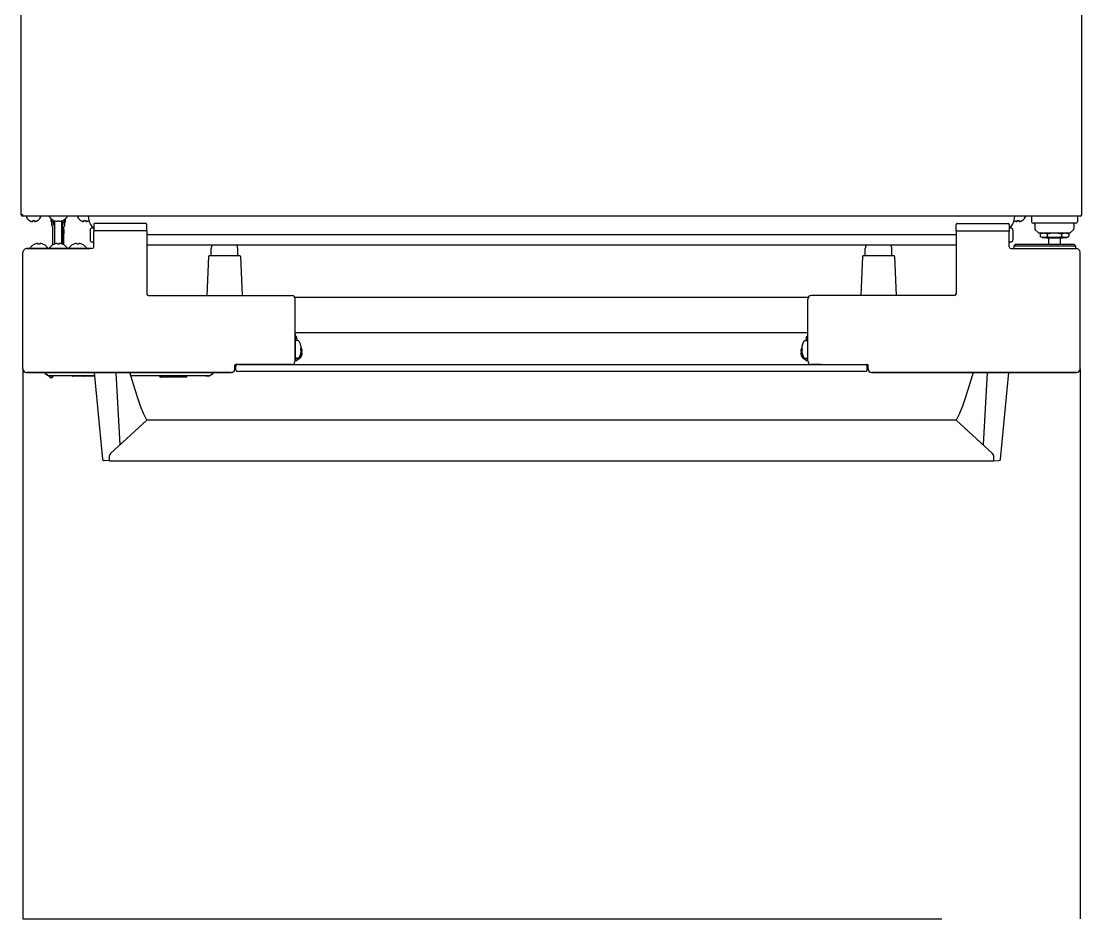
# Model space of a CAD drawing. Header units: millimetres. Extents: x -16733 to -11990, y 4333 to 7122.
# Drawn here: x -13986 to -13386, y 4333 to 4841 of the extents above; entities that cross this region are included whole.
import ezdxf

# ---------------------------------------------------------------- set-up
doc = ezdxf.new("R2010")
doc.units = ezdxf.units.MM
doc.header["$LTSCALE"] = 346.5
doc.linetypes.add('HIDDEN', pattern=[0.2, 0.1, -0.1])
doc.layers.get('0').update_dxf_attribs({"linetype": 'CONTINUOUS'})
doc.layers.add('GEOM', color=7, linetype='CONTINUOUS')

msp = doc.modelspace()

# ---------------------------------------------------------------- linework, layer by layer
at = {"color": 7, "linetype": 'Continuous'}
for p, q in [((-13986.04, 4731.4), (-13986.04, 5287.8)), ((-13386.04, 4731.4), (-13386.04, 5287.8)), ((-13985.14, 4731.4), (-13986.04, 4731.4)), ((-13985.85, 4730.94), (-13985.27, 4731.4)), ((-13985.14, 4730.94), (-13985.14, 4731.5)), ((-13985.14, 4730.94), (-13985.14, 4730.6)), ((-13985.04, 4730.6), (-13985.14, 4730.6)), ((-13387.04, 4730.6), (-13985.04, 4730.6)), ((-13983.04, 4730.2), (-13983.04, 4730)), ((-13981.34, 4728.12), (-13981.34, 4728.15)), ((-13979.54, 4727.6), (-13979.54, 4728.15)), ((-13978.54, 4728.15), (-13978.54, 4727.6)), ((-13976.74, 4728.15), (-13976.74, 4728.12)), ((-13975.04, 4730.2), (-13975.04, 4730)), ((-13970.04, 4730.28), (-13970.04, 4730.4)), ((-13969.54, 4729.56), (-13969.54, 4729.6)), ((-13969.54, 4729.6), (-13969.52, 4729.6)), ((-13969.09, 4727.55), (-13969.09, 4729.15)), ((-13968.79, 4725.4), (-13968.79, 4728.89)), ((-13968.79, 4728.75), (-13968.71, 4728.75)), ((-13968.71, 4728.75), (-13968.6, 4728.75)), ((-13967.79, 4725.75), (-13967.79, 4728.25)), ((-13965.59, 4727.64), (-13965.59, 4728)), ((-13964.49, 4728), (-13964.49, 4727.64)), ((-13962.29, 4725.75), (-13962.29, 4728.25)), ((-13961.3, 4728.75), (-13961.48, 4728.75)), ((-13961.29, 4725.4), (-13961.29, 4728.89)), ((-13960.99, 4727.55), (-13960.99, 4729.15)), ((-13960.56, 4729.6), (-13960.54, 4729.6)), ((-13960.54, 4729.6), (-13960.54, 4729.56)), ((-13960.04, 4730.28), (-13960.04, 4730.4)), ((-13954.04, 4730.2), (-13954.04, 4730)), ((-13952.34, 4728.12), (-13952.34, 4728.15)), ((-13950.54, 4727.6), (-13950.54, 4728.15)), ((-13949.54, 4728.15), (-13949.54, 4727.6)), ((-13422.54, 4727.6), (-13422.54, 4728.15)), ((-13421.54, 4728.15), (-13421.54, 4727.6)), ((-13419.74, 4728.15), (-13419.74, 4728.12)), ((-13418.04, 4730.2), (-13418.04, 4730)), ((-13386.94, 4730.6), (-13387.04, 4730.6)), ((-13967.79, 4727.25), (-13968.79, 4727.25)), ((-13968.14, 4714.36), (-13968.14, 4724.75)), ((-13967.14, 4725.1), (-13967.14, 4714.83)), ((-13967.04, 4714.86), (-13967.04, 4727.93)), ((-13963.04, 4714.86), (-13963.04, 4727.93)), ((-13962.94, 4725.1), (-13962.94, 4714.83)), ((-13962.29, 4727.25), (-13961.29, 4727.25)), ((-13961.94, 4714.36), (-13961.94, 4724.75)), ((-13947.04, 4722.7), (-13947.04, 4717.2)), ((-13945.79, 4723.95), (-13945.46, 4723.95)), ((-13945.04, 4725.95), (-13945.04, 4722.2)), ((-13915.29, 4722.2), (-13944.79, 4722.2)), ((-13915.54, 4726.45), (-13944.54, 4726.45)), ((-13915.04, 4722.2), (-13915.04, 4725.95)), ((-13457.04, 4722.2), (-13457.04, 4725.95)), ((-13456.79, 4722.2), (-13427.29, 4722.2)), ((-13456.54, 4726.45), (-13427.54, 4726.45)), ((-13427.04, 4725.95), (-13427.04, 4722.2)), ((-13426.29, 4723.95), (-13426.62, 4723.95)), ((-13425.04, 4722.7), (-13425.04, 4717.2)), ((-13945.04, 4713.2), (-13945.04, 4721.95)), ((-13915.04, 4721.95), (-13915.04, 4686.7)), ((-13915.04, 4720.2), (-13457.04, 4720.2)), ((-13457.04, 4721.95), (-13457.04, 4686.7)), ((-13427.04, 4713.2), (-13427.04, 4721.96)), ((-13409.62, 4720.6), (-13408.52, 4721.1)), ((-13409.62, 4720.6), (-13409.62, 4719.1)), ((-13408.52, 4718.6), (-13409.62, 4719.1)), ((-13408.52, 4718.6), (-13394.56, 4718.6)), ((-13406.04, 4718.1), (-13406.54, 4718.6)), ((-13397.04, 4718.1), (-13406.04, 4718.1)), ((-13405.58, 4720.6), (-13405.58, 4719.1)), ((-13404.79, 4718.1), (-13404.79, 4714.7)), ((-13398.29, 4718.1), (-13398.29, 4714.7)), ((-13397.5, 4720.6), (-13397.5, 4719.1)), ((-13397.04, 4718.1), (-13396.54, 4718.6)), ((-13393.46, 4720.6), (-13394.56, 4721.1)), ((-13394.56, 4718.6), (-13393.46, 4719.1)), ((-13393.46, 4720.6), (-13393.46, 4719.1)), ((-13985.04, 4644.2), (-13985.04, 4710.2)), ((-13985.04, 4689.48), (-13985.04, 4710.2)), ((-13946.04, 4712.2), (-13983.04, 4712.2)), ((-13947.04, 4712.2), (-13983.04, 4712.2)), ((-13983.04, 4712.2), (-13947.04, 4712.2)), ((-13981.04, 4712.51), (-13981.04, 4712.4)), ((-13980.54, 4713.2), (-13980.54, 4713.24)), ((-13980.52, 4713.2), (-13980.54, 4713.2)), ((-13976.59, 4714.79), (-13976.59, 4715.16)), ((-13975.49, 4715.16), (-13975.49, 4714.79)), ((-13971.54, 4713.2), (-13971.56, 4713.2)), ((-13971.54, 4713.24), (-13971.54, 4713.2)), ((-13971.04, 4712.51), (-13971.04, 4712.4)), ((-13970.04, 4712.51), (-13970.04, 4712.4)), ((-13969.54, 4713.2), (-13969.54, 4713.24)), ((-13969.52, 4713.2), (-13969.54, 4713.2)), ((-13965.59, 4714.79), (-13965.59, 4715.16)), ((-13964.49, 4715.16), (-13964.49, 4714.79)), ((-13960.54, 4713.2), (-13960.56, 4713.2)), ((-13960.54, 4713.24), (-13960.54, 4713.2)), ((-13960.04, 4712.51), (-13960.04, 4712.4)), ((-13959.04, 4712.51), (-13959.04, 4712.4)), ((-13958.54, 4713.2), (-13958.54, 4713.24)), ((-13958.52, 4713.2), (-13958.54, 4713.2)), ((-13954.59, 4714.79), (-13954.59, 4715.16)), ((-13953.49, 4715.16), (-13953.49, 4714.79)), ((-13949.54, 4713.2), (-13949.56, 4713.2)), ((-13949.54, 4713.24), (-13949.54, 4713.2)), ((-13949.04, 4712.51), (-13949.04, 4712.4)), ((-13945.79, 4715.95), (-13945.54, 4715.95)), ((-13457.04, 4714.2), (-13915.04, 4714.2)), ((-13878.54, 4708.45), (-13878.54, 4712.24)), ((-13863.54, 4708.45), (-13863.54, 4712.24)), ((-13508.54, 4708.45), (-13508.54, 4712.24)), ((-13493.54, 4708.45), (-13493.54, 4712.24)), ((-13426.29, 4715.95), (-13426.54, 4715.95)), ((-13426.04, 4712.2), (-13389.04, 4712.2)), ((-13425.04, 4712.2), (-13389.04, 4712.2)), ((-13425.04, 4712.2), (-13389.04, 4712.2)), ((-13387.04, 4644.2), (-13387.04, 4710.2)), ((-13387.04, 4689.48), (-13387.04, 4710.2)), ((-13880.06, 4707.72), (-13881.02, 4685.7)), ((-13862.52, 4708.2), (-13879.56, 4708.2)), ((-13862.02, 4707.72), (-13861.06, 4685.7)), ((-13510.06, 4707.72), (-13511.02, 4685.7)), ((-13492.52, 4708.2), (-13509.56, 4708.2)), ((-13492.02, 4707.72), (-13491.06, 4685.7)), ((-13914.04, 4685.7), (-13833.04, 4685.7)), ((-13540.8, 4684.6), (-13831.28, 4684.6)), ((-13831.04, 4648.7), (-13831.04, 4683.7)), ((-13541.04, 4648.7), (-13541.04, 4683.7)), ((-13458.04, 4685.7), (-13539.04, 4685.7)), ((-13541.04, 4664.6), (-13831.04, 4664.6)), ((-13831.04, 4663.83), (-13831.04, 4648.7)), ((-13831.04, 4648.7), (-13831.04, 4663.58)), ((-13830.96, 4663.03), (-13830.63, 4662.7)), ((-13541.12, 4663.03), (-13541.46, 4662.7)), ((-13541.04, 4648.7), (-13541.04, 4663.81)), ((-13541.04, 4648.7), (-13541.04, 4663.58)), ((-13829.75, 4660.2), (-13830.79, 4660.2)), ((-13830.04, 4661.28), (-13830.04, 4660.2)), ((-13827.85, 4657.5), (-13827.84, 4657.5)), ((-13544.25, 4657.5), (-13544.24, 4657.5)), ((-13542.34, 4660.2), (-13541.29, 4660.2)), ((-13542.04, 4661.28), (-13542.04, 4660.2)), ((-13829.75, 4650.2), (-13830.79, 4650.2)), ((-13830.04, 4650.2), (-13830.04, 4648.7)), ((-13827.84, 4652.9), (-13827.85, 4652.9)), ((-13827.6, 4656), (-13827.56, 4656)), ((-13827.6, 4655.77), (-13827.58, 4655.8)), ((-13827.6, 4654.2), (-13827.05, 4654.2)), ((-13827.05, 4653.2), (-13827.6, 4653.2)), ((-13827.56, 4651.4), (-13827.6, 4651.4)), ((-13545.04, 4654.2), (-13544.49, 4654.2)), ((-13544.49, 4653.2), (-13545.04, 4653.2)), ((-13544.52, 4656), (-13544.49, 4656)), ((-13544.49, 4651.4), (-13544.52, 4651.4)), ((-13544.49, 4654.62), (-13544.5, 4654.6)), ((-13544.24, 4652.9), (-13544.25, 4652.9)), ((-13542.34, 4650.2), (-13541.29, 4650.2)), ((-13542.04, 4648.7), (-13542.04, 4650.2)), ((-13865.24, 4644.2), (-13865.24, 4646.2)), ((-13865.04, 4646.59), (-13865.04, 4644.2)), ((-13865.04, 4644.2), (-13865.04, 4646.59)), ((-13833.04, 4646.7), (-13864.74, 4646.7)), ((-13864.54, 4643.69), (-13864.54, 4645.69)), ((-13863.54, 4646.69), (-13508.54, 4646.69)), ((-13833.04, 4646.7), (-13838.45, 4646.7)), ((-13838.45, 4646.7), (-13833.04, 4646.7)), ((-13830.04, 4648.7), (-13831.04, 4648.7)), ((-13829.44, 4649.7), (-13829.64, 4649.7)), ((-13542.64, 4649.7), (-13542.44, 4649.7)), ((-13541.04, 4648.7), (-13542.04, 4648.7)), ((-13533.64, 4646.7), (-13539.04, 4646.7)), ((-13533.64, 4646.7), (-13539.04, 4646.7)), ((-13539.04, 4646.7), (-13507.34, 4646.7)), ((-13507.54, 4643.69), (-13507.54, 4645.69)), ((-13507.04, 4644.2), (-13507.04, 4646.59)), ((-13507.04, 4644.2), (-13507.04, 4646.59)), ((-13506.84, 4644.2), (-13506.84, 4646.2)), ((-13983.04, 4642.2), (-13867.04, 4642.2)), ((-13867.24, 4642.2), (-13982.78, 4642.2)), ((-13972.71, 4641.96), (-13972.72, 4642.2)), ((-13972.71, 4641.96), (-13972.71, 4641.89)), ((-13972.71, 4641.89), (-13972.65, 4641.74)), ((-13972.65, 4641.74), (-13972.62, 4641.7)), ((-13972.62, 4641.7), (-13972.56, 4641.61)), ((-13972.56, 4641.61), (-13972.48, 4641.55)), ((-13970.53, 4640.28), (-13972.49, 4641.55)), ((-13972.48, 4641.55), (-13970.53, 4640.28)), ((-13972.48, 4641.55), (-13971.62, 4640.99)), ((-13971.62, 4640.99), (-13971.17, 4640.7)), ((-13944.6, 4640.2), (-13970.25, 4640.2)), ((-13970.08, 4640.2), (-13968.44, 4640.2)), ((-13969.74, 4639.2), (-13969.74, 4640.2)), ((-13969.1, 4639.2), (-13969.74, 4639.2)), ((-13944.6, 4640.15), (-13957.08, 4640.15)), ((-13944.79, 4642.2), (-13940.14, 4593.21)), ((-13932.54, 4642.2), (-13930.26, 4601.2)), ((-13879.83, 4640.2), (-13923.97, 4640.2)), ((-13907.54, 4639.95), (-13907.54, 4639.7)), ((-13892.79, 4639.45), (-13907.29, 4639.45)), ((-13892.54, 4639.95), (-13892.54, 4639.7)), ((-13881.65, 4640.2), (-13880, 4640.2)), ((-13879.56, 4640.28), (-13877.6, 4641.55)), ((-13879.56, 4640.28), (-13877.6, 4641.55)), ((-13877.6, 4641.55), (-13877.56, 4641.58)), ((-13877.4, 4641.8), (-13877.37, 4641.96)), ((-13877.37, 4641.96), (-13877.36, 4642.2)), ((-13508.54, 4642.69), (-13863.54, 4642.69)), ((-13389.04, 4642.2), (-13505.04, 4642.2)), ((-13504.84, 4642.2), (-13389.3, 4642.2)), ((-13439.54, 4642.2), (-13441.82, 4601.2)), ((-13431.94, 4593.21), (-13427.29, 4642.2)), ((-13935.55, 4596.32), (-13914.96, 4615.2)), ((-13915.04, 4615.2), (-13931.14, 4600.38)), ((-13457.13, 4615.2), (-13914.96, 4615.2)), ((-13457.13, 4615.2), (-13436.53, 4596.32)), ((-13457.04, 4615.2), (-13440.94, 4600.38)), ((-13936.04, 4592.2), (-13939.18, 4592.31)), ((-13936.04, 4592.2), (-13936.04, 4595.22)), ((-13936.04, 4592.2), (-13436.04, 4592.2)), ((-13436.04, 4595.22), (-13436.04, 4592.2)), ((-13436.04, 4592.2), (-13432.91, 4592.31))]:
    msp.add_line(p, q, dxfattribs=at)
at = {"color": 253, "linetype": 'HIDDEN', "ltscale": 15}
for p, q in [((-13985.04, 4644.2), (-13985.04, 4333.2)), ((-13387.04, 4644.2), (-13387.04, 4333.2)), ((-13985.04, 4333.2), (-13387.04, 4333.2))]:
    msp.add_line(p, q, dxfattribs=at)
at = {"color": 7, "linetype": 'Continuous'}
for points in [[(-13972.71, 4641.96), (-13972.71, 4641.93), (-13972.71, 4641.89), (-13972.7, 4641.85), (-13972.69, 4641.82)], [(-13972.69, 4641.82), (-13972.67, 4641.78), (-13972.66, 4641.74), (-13972.64, 4641.71), (-13972.61, 4641.68)], [(-13972.61, 4641.68), (-13972.59, 4641.64), (-13972.56, 4641.61), (-13972.53, 4641.58), (-13972.49, 4641.56), (-13972.48, 4641.55)], [(-13915.04, 4615.2), (-13916.88, 4619), (-13918.54, 4623.17), (-13920.1, 4627.59), (-13921.64, 4632.33), (-13923.13, 4637.29), (-13924.54, 4642.2)], [(-13877.56, 4641.58), (-13877.47, 4641.68), (-13877.4, 4641.8)], [(-13447.54, 4642.2), (-13448.95, 4637.29), (-13450.45, 4632.33), (-13451.98, 4627.59), (-13453.54, 4623.17), (-13455.2, 4619), (-13457.04, 4615.2)]]:
    msp.add_lwpolyline(points, dxfattribs=at)
for centre, radius, start, end in [((-13985.14, 4731.5), 0.9, 186.33413, 270), ((-13982.64, 4730.2), 0.4, 90, 180), ((-13982.64, 4730), 0.4, 180, 210.30118), ((-13978.84, 4732.22), 4.8, 210.30118, 238.62729), ((-13978.85, 4732.2), 4.75, 238.46592, 241.0313), ((-13978.86, 4732.2), 4.75, 241.03163, 241.99262), ((-13978.86, 4732.2), 4.75, 241.99259, 243.31875), ((-13979.04, 4731.92), 3.8, 262.43512, 277.56488), ((-13979.22, 4732.2), 4.75, 296.68125, 298.00741), ((-13979.23, 4732.2), 4.75, 298.00738, 298.96837), ((-13979.23, 4732.2), 4.75, 298.9687, 301.53408), ((-13979.24, 4732.22), 4.8, 301.37271, 329.69882), ((-13975.44, 4730.2), 0.4, 0, 90), ((-13975.44, 4730), 0.4, 329.69882, 0), ((-13969.84, 4730.4), 0.2, 90, 180), ((-13969.84, 4730.28), 0.2, 180, 213.2419), ((-13965.24, 4733.3), 5.7, 213.2419, 221.02825), ((-13965.24, 4733.3), 5.67, 220.81739, 224.48337), ((-13965.04, 4733.8), 5.82, 264.58206, 275.41794), ((-13964.85, 4733.3), 5.67, 315.51665, 319.18259), ((-13964.84, 4733.3), 5.7, 318.97175, 326.7581), ((-13960.24, 4730.4), 0.2, 0, 90), ((-13960.24, 4730.28), 0.2, 326.7581, 0), ((-13953.64, 4730.2), 0.4, 90, 180), ((-13953.64, 4730), 0.4, 180, 210.30118), ((-13949.84, 4732.22), 4.8, 210.30118, 238.62729), ((-13949.85, 4732.2), 4.75, 238.46592, 241.0313), ((-13949.86, 4732.2), 4.75, 241.03163, 241.99262), ((-13949.86, 4732.2), 4.75, 241.99259, 243.31875), ((-13950.04, 4731.92), 3.8, 262.43512, 277.56488), ((-13940.1, 4730.14), 8, 176.70539, 211.99587), ((-13950.22, 4732.2), 4.75, 296.68125, 298.00741), ((-13950.23, 4732.2), 4.75, 298.00738, 298.96837), ((-13950.23, 4732.2), 4.75, 298.96849, 300.35758), ((-13431.99, 4730.14), 8, 328.00413, 3.29461), ((-13421.86, 4732.2), 4.75, 239.64244, 241.03151), ((-13421.86, 4732.2), 4.75, 241.03163, 241.99262), ((-13421.86, 4732.2), 4.75, 241.99259, 243.31875), ((-13422.04, 4731.92), 3.8, 262.43512, 277.56488), ((-13422.22, 4732.2), 4.75, 296.68125, 298.00741), ((-13422.23, 4732.2), 4.75, 298.00738, 298.96837), ((-13422.23, 4732.2), 4.75, 298.9687, 301.53408), ((-13422.24, 4732.22), 4.8, 301.37271, 329.69882), ((-13418.44, 4730.2), 0.4, 0, 90), ((-13418.44, 4730), 0.4, 329.69882, 0), ((-13386.94, 4731.5), 0.9, 270, 353.66587), ((-13978.86, 4732.2), 4.74, 243.3188, 244.45978), ((-13978.86, 4732.19), 4.74, 244.45979, 245.42782), ((-13978.86, 4732.19), 4.73, 245.4278, 246.68253), ((-13978.87, 4732.18), 4.73, 246.68262, 247.45262), ((-13978.87, 4732.18), 4.72, 247.45244, 248.99746), ((-13978.87, 4732.17), 4.72, 248.99775, 249.4819), ((-13978.87, 4732.16), 4.7, 249.48126, 251.53441), ((-13978.88, 4732.14), 4.68, 251.53495, 252.62273), ((-13978.89, 4732.12), 4.67, 252.62279, 253.60512), ((-13978.89, 4732.09), 4.64, 253.60363, 255.68242), ((-13979.79, 4729.59), 2.01, 262.72591, 264.7415), ((-13979.79, 4729.57), 1.98, 264.74422, 265.39913), ((-13979.79, 4729.56), 1.97, 265.39843, 266.78331), ((-13979.79, 4729.55), 1.96, 266.78408, 267.62353), ((-13979.79, 4729.54), 1.96, 267.62337, 268.84548), ((-13979.79, 4729.54), 1.95, 268.84587, 270.92582), ((-13979.79, 4729.54), 1.95, 270.92611, 271.99638), ((-13979.79, 4729.55), 1.96, 271.99641, 273.02279), ((-13979.79, 4729.56), 1.97, 273.0233, 274.28602), ((-13979.79, 4729.57), 1.98, 274.28564, 275.13722), ((-13979.8, 4729.59), 2.01, 275.14015, 277.27441), ((-13978.29, 4729.59), 2.01, 262.72561, 264.85983), ((-13978.29, 4729.57), 1.98, 264.86273, 265.7144), ((-13978.29, 4729.56), 1.97, 265.71404, 266.97664), ((-13978.29, 4729.55), 1.96, 266.97715, 268.00366), ((-13978.29, 4729.54), 1.95, 268.00369, 269.07382), ((-13978.29, 4729.54), 1.95, 269.07411, 271.15407), ((-13978.29, 4729.54), 1.95, 271.15446, 272.37669), ((-13978.29, 4729.55), 1.96, 272.37651, 273.21588), ((-13978.29, 4729.56), 1.97, 273.21665, 274.6016), ((-13978.29, 4729.57), 1.98, 274.60089, 275.25577), ((-13978.3, 4729.59), 2.01, 275.2585, 277.27409), ((-13979.19, 4732.09), 4.64, 284.31758, 286.39637), ((-13979.2, 4732.12), 4.67, 286.39488, 287.37721), ((-13979.2, 4732.14), 4.68, 287.37727, 288.46505), ((-13979.21, 4732.16), 4.7, 288.46559, 290.51874), ((-13979.21, 4732.17), 4.72, 290.5181, 291.00225), ((-13979.21, 4732.18), 4.72, 291.00254, 292.54756), ((-13979.22, 4732.18), 4.73, 292.54738, 293.31738), ((-13979.22, 4732.19), 4.73, 293.31747, 294.5722), ((-13979.22, 4732.19), 4.74, 294.57218, 295.5402), ((-13979.22, 4732.2), 4.74, 295.54022, 296.6812), ((-13968.79, 4727.55), 0.3, 180, 270), ((-13968.14, 4725.4), 0.65, 179.9998, 270), ((-13967.79, 4725.1), 0.65, 0.00045, 90), ((-13965.12, 4733.95), 6.33, 263.18367, 265.70428), ((-13964.97, 4733.95), 6.33, 274.2958, 276.81626), ((-13969.78, 4721.75), 7.09, 15.26128, 18.07897), ((-13962.29, 4725.1), 0.65, 90, 180.00032), ((-13961.94, 4725.4), 0.65, 270, 359.99969), ((-13967.32, 4721.75), 5.62, 342.85379, 17.14621), ((-13961.29, 4727.55), 0.3, 270, 0), ((-13949.86, 4732.2), 4.74, 243.3188, 244.45978), ((-13949.86, 4732.19), 4.74, 244.45979, 245.42782), ((-13949.86, 4732.19), 4.73, 245.4278, 246.68253), ((-13949.87, 4732.18), 4.73, 246.68262, 247.45262), ((-13949.87, 4732.18), 4.72, 247.45244, 248.99746), ((-13949.87, 4732.17), 4.72, 248.99775, 249.4819), ((-13949.87, 4732.16), 4.7, 249.48126, 251.53441), ((-13949.88, 4732.14), 4.68, 251.53495, 252.62273), ((-13949.89, 4732.12), 4.67, 252.62279, 253.60512), ((-13949.89, 4732.09), 4.64, 253.60363, 255.68242), ((-13950.79, 4729.59), 2.01, 262.72591, 264.7415), ((-13950.79, 4729.57), 1.98, 264.74422, 265.39913), ((-13950.79, 4729.56), 1.97, 265.39843, 266.78331), ((-13950.79, 4729.55), 1.96, 266.78408, 267.62353), ((-13950.79, 4729.54), 1.96, 267.62337, 268.84548), ((-13950.79, 4729.54), 1.95, 268.84587, 270.92582), ((-13950.79, 4729.54), 1.95, 270.92611, 271.99638), ((-13950.79, 4729.55), 1.96, 271.99641, 273.02279), ((-13950.79, 4729.56), 1.97, 273.0233, 274.28602), ((-13950.79, 4729.57), 1.98, 274.28564, 275.13722), ((-13950.8, 4729.59), 2.01, 275.14015, 277.27441), ((-13949.29, 4729.59), 2.01, 262.72561, 264.85983), ((-13949.29, 4729.57), 1.98, 264.86273, 265.7144), ((-13949.29, 4729.56), 1.97, 265.71404, 266.97664), ((-13949.29, 4729.55), 1.96, 266.97715, 268.00366), ((-13949.29, 4729.54), 1.95, 268.00369, 269.07382), ((-13949.29, 4729.54), 1.95, 269.07411, 271.15407), ((-13949.29, 4729.54), 1.95, 271.15446, 272.37669), ((-13949.29, 4729.55), 1.96, 272.37651, 273.21588), ((-13949.29, 4729.56), 1.97, 273.21665, 274.6016), ((-13949.29, 4729.57), 1.98, 274.60089, 275.25577), ((-13949.3, 4729.59), 2.01, 275.2585, 277.27409), ((-13950.19, 4732.09), 4.64, 284.31758, 286.39637), ((-13950.2, 4732.12), 4.67, 286.39488, 287.37721), ((-13950.2, 4732.14), 4.68, 287.37727, 288.46505), ((-13950.21, 4732.16), 4.7, 288.46559, 290.51874), ((-13950.21, 4732.17), 4.72, 290.5181, 291.00225), ((-13950.21, 4732.18), 4.72, 291.00254, 292.54756), ((-13950.22, 4732.18), 4.73, 292.54738, 293.31738), ((-13950.22, 4732.19), 4.73, 293.31747, 294.5722), ((-13950.22, 4732.19), 4.74, 294.57218, 295.5402), ((-13950.22, 4732.2), 4.74, 295.54022, 296.6812), ((-13945.79, 4722.7), 1.25, 90.00258, 179.99742), ((-13931.87, 4735.28), 17.7, 211.99587, 221.87463), ((-13944.54, 4725.95), 0.5, 90.00357, 179.99807), ((-13944.79, 4722.2), 0.251, 180.04349, 191.25613), ((-13944.79, 4722.2), 0.251, 191.21998, 202.4165), ((-13944.79, 4722.2), 0.248, 202.47026, 209.75961), ((-13915.54, 4725.95), 0.5, 359.95321, 89.97039), ((-13915.29, 4722.2), 0.248, 330.24039, 337.52974), ((-13915.29, 4722.2), 0.251, 337.5835, 348.78002), ((-13915.29, 4722.2), 0.251, 348.74387, 359.95651), ((-13456.54, 4725.95), 0.5, 90.02961, 180.04679), ((-13456.79, 4722.2), 0.251, 180.04349, 191.25613), ((-13456.79, 4722.2), 0.251, 191.21998, 202.4165), ((-13456.79, 4722.2), 0.248, 202.47026, 209.75961), ((-13427.54, 4725.95), 0.5, 0.00193, 89.99643), ((-13427.29, 4722.2), 0.248, 330.24039, 337.52974), ((-13427.29, 4722.2), 0.251, 337.5835, 348.78002), ((-13427.29, 4722.2), 0.251, 348.74387, 359.95651), ((-13440.21, 4735.28), 17.7, 318.12537, 328.00413), ((-13426.29, 4722.7), 1.25, 0.00258, 89.99742), ((-13421.86, 4732.2), 4.74, 243.3188, 244.45978), ((-13421.86, 4732.19), 4.74, 244.45979, 245.42782), ((-13421.86, 4732.19), 4.73, 245.4278, 246.68253), ((-13421.87, 4732.18), 4.73, 246.68262, 247.45262), ((-13421.87, 4732.18), 4.72, 247.45244, 248.99746), ((-13421.87, 4732.17), 4.72, 248.99775, 249.4819), ((-13421.87, 4732.16), 4.7, 249.48126, 251.53441), ((-13421.88, 4732.14), 4.68, 251.53495, 252.62273), ((-13421.89, 4732.12), 4.67, 252.62279, 253.60512), ((-13421.89, 4732.09), 4.64, 253.60363, 255.68242), ((-13422.79, 4729.59), 2.01, 262.72591, 264.7415), ((-13422.79, 4729.57), 1.98, 264.74422, 265.39913), ((-13422.79, 4729.56), 1.97, 265.39843, 266.78331), ((-13422.79, 4729.55), 1.96, 266.78408, 267.62353), ((-13422.79, 4729.54), 1.96, 267.62337, 268.84548), ((-13422.79, 4729.54), 1.95, 268.84587, 270.92582), ((-13422.79, 4729.54), 1.95, 270.92611, 271.99638), ((-13422.79, 4729.55), 1.96, 271.99641, 273.02279), ((-13422.79, 4729.56), 1.97, 273.0233, 274.28602), ((-13422.79, 4729.57), 1.98, 274.28564, 275.13722), ((-13422.8, 4729.59), 2.01, 275.14015, 277.27441), ((-13421.29, 4729.59), 2.01, 262.72561, 264.85983), ((-13421.29, 4729.57), 1.98, 264.86273, 265.7144), ((-13421.29, 4729.56), 1.97, 265.71404, 266.97664), ((-13421.29, 4729.55), 1.96, 266.97715, 268.00366), ((-13421.29, 4729.54), 1.95, 268.00369, 269.07382), ((-13421.29, 4729.54), 1.95, 269.07411, 271.15407), ((-13421.29, 4729.54), 1.95, 271.15446, 272.37669), ((-13421.29, 4729.55), 1.96, 272.37651, 273.21588), ((-13421.29, 4729.56), 1.97, 273.21665, 274.6016), ((-13421.29, 4729.57), 1.98, 274.60089, 275.25577), ((-13421.3, 4729.59), 2.01, 275.2585, 277.27409), ((-13422.19, 4732.09), 4.64, 284.31758, 286.39637), ((-13422.2, 4732.12), 4.67, 286.39488, 287.37721), ((-13422.2, 4732.14), 4.68, 287.37727, 288.46505), ((-13422.21, 4732.16), 4.7, 288.46559, 290.51874), ((-13422.21, 4732.17), 4.72, 290.5181, 291.00225), ((-13422.21, 4732.18), 4.72, 291.00254, 292.54756), ((-13422.22, 4732.18), 4.73, 292.54738, 293.31738), ((-13422.22, 4732.19), 4.73, 293.31747, 294.5722), ((-13422.22, 4732.19), 4.74, 294.57218, 295.5402), ((-13422.22, 4732.2), 4.74, 295.54022, 296.6812), ((-13969.78, 4721.75), 7.09, 341.92103, 344.73872), ((-13945.79, 4717.2), 1.25, 180.00258, 269.99742), ((-13944.11, 4639.61), 76.4, 90.82341, 91.02712), ((-13945.23, 4717.26), 1.25, 270.83306, 278.67183), ((-13426.85, 4717.26), 1.25, 261.32817, 269.16694), ((-13427.97, 4639.61), 76.4, 88.97288, 89.17659), ((-13426.29, 4717.2), 1.25, 270.00258, 359.99742), ((-13980.84, 4712.51), 0.2, 146.7581, 180), ((-13980.84, 4712.4), 0.2, 180, 270), ((-13976.24, 4709.5), 5.7, 138.97175, 146.7581), ((-13976.24, 4709.49), 5.67, 135.51665, 139.18259), ((-13976.12, 4708.84), 6.33, 94.2958, 96.81626), ((-13976.04, 4708.99), 5.82, 84.58206, 95.41794), ((-13975.97, 4708.84), 6.33, 83.18367, 85.70428), ((-13975.85, 4709.49), 5.67, 40.81739, 44.48337), ((-13975.84, 4709.5), 5.7, 33.2419, 41.02825), ((-13971.24, 4712.4), 0.2, 270, 0), ((-13971.24, 4712.51), 0.2, 0, 33.2419), ((-13969.84, 4712.51), 0.2, 146.7581, 180), ((-13969.84, 4712.4), 0.2, 180, 270), ((-13965.24, 4709.5), 5.7, 138.97175, 146.7581), ((-13965.24, 4709.49), 5.67, 135.51665, 139.18259), ((-13965.12, 4708.84), 6.33, 94.2958, 96.81626), ((-13965.04, 4708.99), 5.82, 84.58206, 95.41794), ((-13964.97, 4708.84), 6.33, 83.18367, 85.70428), ((-13964.85, 4709.49), 5.67, 40.81739, 44.48337), ((-13964.84, 4709.5), 5.7, 33.2419, 41.02825), ((-13960.24, 4712.4), 0.2, 270, 0), ((-13960.24, 4712.51), 0.2, 0, 33.2419), ((-13958.84, 4712.51), 0.2, 146.7581, 180), ((-13958.84, 4712.4), 0.2, 180, 270), ((-13954.24, 4709.5), 5.7, 138.97175, 146.7581), ((-13954.24, 4709.49), 5.67, 135.51665, 139.18259), ((-13954.12, 4708.84), 6.33, 94.2958, 96.81626), ((-13954.04, 4708.99), 5.82, 84.58206, 95.41794), ((-13953.97, 4708.84), 6.33, 83.18367, 85.70428), ((-13953.85, 4709.49), 5.67, 40.81739, 44.48337), ((-13953.84, 4709.5), 5.7, 33.2419, 41.02825), ((-13949.24, 4712.4), 0.2, 270, 0), ((-13949.24, 4712.51), 0.2, 0, 33.2419), ((-13945.54, 4715.45), 0.5, 10.18937, 90.03913), ((-13945.54, 4715.45), 0.501, 0.02334, 10.23795), ((-13875.54, 4712.24), 3, 139.25877, 180), ((-13866.54, 4712.24), 3, 0, 40.74123), ((-13505.54, 4712.24), 3, 139.25877, 180), ((-13496.54, 4712.24), 3, 0, 40.74123), ((-13426.54, 4715.45), 0.5, 89.96489, 180.03511), ((-13425.04, 4710.2), 2, 90, 91.91489), ((-13879.56, 4707.7), 0.5, 90, 177.5), ((-13878.29, 4708.45), 0.25, 180, 270), ((-13863.79, 4708.45), 0.25, 270, 0), ((-13862.52, 4707.7), 0.5, 2.5, 90), ((-13509.56, 4707.7), 0.5, 90, 177.5), ((-13508.29, 4708.45), 0.25, 180, 270), ((-13493.79, 4708.45), 0.25, 270, 0), ((-13492.52, 4707.7), 0.5, 2.5, 90), ((-13833.04, 4683.7), 2, 0.00275, 89.99725), ((-13539.04, 4683.7), 2, 90.00275, 179.99725), ((-13832.04, 4661.28), 2, 0, 45), ((-13540.04, 4661.28), 2, 135, 180), ((-13830.79, 4659.95), 0.25, 90, 180), ((-13829.75, 4658.95), 1.25, 28.60206, 90), ((-13836.62, 4655.2), 9.08, 14.6676, 28.60206), ((-13836.51, 4655.27), 8.95, 12.63084, 14.39435), ((-13836.52, 4655.27), 8.95, 4.19923, 12.62565), ((-13831.66, 4653.5), 4.8, 31.37271, 32.14377), ((-13540.42, 4653.5), 4.8, 147.85623, 148.62729), ((-13535.57, 4655.27), 8.95, 167.37435, 175.80077), ((-13535.57, 4655.27), 8.95, 165.60565, 167.36916), ((-13535.46, 4655.2), 9.08, 151.39794, 165.3324), ((-13542.34, 4658.95), 1.25, 90, 151.39794), ((-13541.29, 4659.95), 0.25, 0, 90), ((-13830.79, 4650.45), 0.25, 180, 270), ((-13829.75, 4651.45), 1.25, 270, 331.39794), ((-13831.66, 4653.9), 4.8, 300.30118, 328.62729), ((-13836.62, 4655.2), 9.08, 331.39794, 345.3324), ((-13836.62, 4655.2), 8.79, 357.39099, 2.60901), ((-13836.51, 4655.12), 8.95, 345.60565, 347.36916), ((-13836.52, 4655.12), 8.95, 347.37435, 355.80077), ((-13831.65, 4653.51), 4.75, 29.35913, 31.53405), ((-13831.35, 4653.7), 3.79, 0.00886, 7.59866), ((-13831.35, 4653.7), 3.79, 352.40134, 359.99114), ((-13831.65, 4653.88), 4.75, 328.46592, 331.0313), ((-13836.5, 4655.28), 8.94, 3.35027, 4.19291), ((-13836.5, 4655.12), 8.94, 355.80709, 356.64973), ((-13831.65, 4653.51), 4.75, 28.96837, 29.35896), ((-13831.64, 4653.51), 4.75, 28.00738, 28.96837), ((-13831.64, 4653.88), 4.75, 331.03163, 331.99262), ((-13831.64, 4653.51), 4.75, 26.68125, 28.00741), ((-13831.64, 4653.88), 4.75, 331.99259, 333.31875), ((-13831.64, 4653.52), 4.74, 25.54022, 26.6812), ((-13831.64, 4653.88), 4.74, 333.3188, 334.45978), ((-13831.64, 4653.52), 4.74, 24.57218, 25.5402), ((-13831.64, 4653.88), 4.74, 334.45979, 335.42782), ((-13831.63, 4653.52), 4.73, 23.31747, 24.5722), ((-13831.63, 4653.88), 4.73, 335.4278, 336.68253), ((-13831.63, 4653.52), 4.73, 22.54738, 23.31738), ((-13831.63, 4653.87), 4.73, 336.68262, 337.45262), ((-13831.62, 4653.52), 4.72, 21.00254, 22.54756), ((-13831.62, 4653.87), 4.72, 337.45244, 338.99746), ((-13831.61, 4653.53), 4.72, 20.5181, 21.00225), ((-13831.61, 4653.87), 4.72, 338.99775, 339.4819), ((-13831.6, 4653.53), 4.7, 18.46559, 20.51874), ((-13831.6, 4653.86), 4.7, 339.48126, 341.53441), ((-13831.58, 4653.54), 4.68, 17.37727, 18.46505), ((-13831.58, 4653.86), 4.68, 341.53495, 342.62273), ((-13831.57, 4653.54), 4.67, 16.39488, 17.37721), ((-13831.57, 4653.85), 4.67, 342.62279, 343.60512), ((-13831.54, 4653.55), 4.64, 14.31758, 16.39637), ((-13831.54, 4653.84), 4.64, 343.60363, 345.68242), ((-13829.03, 4654.44), 2.01, 5.14015, 7.27441), ((-13829.04, 4654.45), 2.01, 352.72591, 354.7415), ((-13829.04, 4652.94), 2.01, 5.2585, 7.27409), ((-13829.03, 4652.95), 2.01, 352.72561, 354.85983), ((-13829.01, 4654.45), 1.98, 4.28564, 5.13722), ((-13829, 4654.45), 1.97, 355.39843, 356.78331), ((-13829.01, 4654.45), 1.98, 354.74422, 355.39913), ((-13829.01, 4652.95), 1.98, 4.60089, 5.25577), ((-13829, 4652.95), 1.97, 3.21665, 4.6016), ((-13829.01, 4652.95), 1.98, 354.86273, 355.7144), ((-13829, 4654.45), 1.97, 3.0233, 4.28602), ((-13828.99, 4654.45), 1.96, 1.99641, 3.02279), ((-13828.98, 4654.45), 1.95, 0.92611, 1.99638), ((-13828.98, 4654.45), 1.95, 358.84587, 0.92582), ((-13828.98, 4654.45), 1.96, 357.62337, 358.84548), ((-13828.99, 4654.45), 1.96, 356.78408, 357.62353), ((-13828.99, 4652.95), 1.96, 2.37651, 3.21588), ((-13828.98, 4652.95), 1.95, 1.15446, 2.37669), ((-13828.98, 4652.95), 1.95, 359.07411, 1.15407), ((-13828.98, 4652.95), 1.95, 358.00369, 359.07382), ((-13828.99, 4652.95), 1.96, 356.97715, 358.00366), ((-13829, 4652.95), 1.97, 355.71404, 356.97664), ((-13543.07, 4654.45), 1.98, 174.86273, 175.7144), ((-13543.08, 4654.45), 1.97, 175.71404, 176.97664), ((-13543.09, 4654.45), 1.96, 176.97715, 178.00366), ((-13543.1, 4654.45), 1.95, 178.00369, 179.07382), ((-13543.1, 4654.45), 1.95, 179.07411, 181.15407), ((-13543.1, 4654.45), 1.95, 181.15446, 182.37669), ((-13543.09, 4654.45), 1.96, 182.37651, 183.21588), ((-13543.08, 4654.45), 1.97, 183.21665, 184.6016), ((-13543.07, 4654.45), 1.98, 184.60089, 185.25577), ((-13543.07, 4652.95), 1.98, 174.74422, 175.39913), ((-13543.08, 4652.95), 1.97, 175.39843, 176.78331), ((-13543.09, 4652.95), 1.96, 176.78408, 177.62353), ((-13543.1, 4652.95), 1.96, 177.62337, 178.84548), ((-13543.1, 4652.95), 1.95, 178.84587, 180.92582), ((-13543.1, 4652.95), 1.95, 180.92611, 181.99638), ((-13543.09, 4652.95), 1.96, 181.99641, 183.02279), ((-13543.08, 4652.95), 1.97, 183.0233, 184.28602), ((-13543.07, 4652.95), 1.98, 184.28564, 185.13722), ((-13540.54, 4653.55), 4.64, 163.60363, 165.68242), ((-13543.05, 4654.44), 2.01, 172.72561, 174.85983), ((-13543.05, 4654.45), 2.01, 185.2585, 187.27409), ((-13543.05, 4652.94), 2.01, 172.72591, 174.7415), ((-13543.05, 4652.95), 2.01, 185.14015, 187.27441), ((-13540.54, 4653.84), 4.64, 194.31758, 196.39637), ((-13540.51, 4653.54), 4.67, 162.62279, 163.60512), ((-13540.51, 4653.85), 4.67, 196.39488, 197.37721), ((-13540.5, 4653.54), 4.68, 161.53495, 162.62273), ((-13540.5, 4653.86), 4.68, 197.37727, 198.46505), ((-13540.48, 4653.53), 4.7, 159.48126, 161.53441), ((-13540.48, 4653.86), 4.7, 198.46559, 200.51874), ((-13540.47, 4653.53), 4.72, 158.99775, 159.4819), ((-13540.47, 4653.87), 4.72, 200.5181, 201.00225), ((-13540.46, 4653.52), 4.72, 157.45244, 158.99746), ((-13540.46, 4653.87), 4.72, 201.00254, 202.54756), ((-13540.46, 4653.52), 4.73, 156.68262, 157.45262), ((-13540.46, 4653.87), 4.73, 202.54738, 203.31738), ((-13540.45, 4653.52), 4.73, 155.4278, 156.68253), ((-13540.45, 4653.88), 4.73, 203.31747, 204.5722), ((-13540.45, 4653.52), 4.74, 154.45979, 155.42782), ((-13540.45, 4653.88), 4.74, 204.57218, 205.5402), ((-13540.44, 4653.52), 4.74, 153.3188, 154.45978), ((-13540.44, 4653.88), 4.74, 205.54022, 206.6812), ((-13540.44, 4653.51), 4.75, 151.99259, 153.31875), ((-13540.44, 4653.88), 4.75, 206.68125, 208.00741), ((-13540.44, 4653.51), 4.75, 151.03163, 151.99262), ((-13540.44, 4653.88), 4.75, 208.00738, 208.96837), ((-13540.44, 4653.51), 4.75, 150.64097, 151.03163), ((-13540.43, 4653.88), 4.75, 208.9687, 211.53408), ((-13540.43, 4653.51), 4.75, 148.46595, 150.64079), ((-13540.73, 4653.7), 3.79, 172.40134, 179.99114), ((-13540.73, 4653.7), 3.79, 180.00886, 187.59866), ((-13540.42, 4653.9), 4.8, 211.37271, 239.69882), ((-13535.58, 4655.28), 8.94, 175.80709, 176.64973), ((-13535.58, 4655.12), 8.94, 183.35027, 184.19291), ((-13535.57, 4655.12), 8.95, 184.19923, 192.62565), ((-13535.57, 4655.12), 8.95, 192.63084, 194.39435), ((-13535.46, 4655.2), 8.79, 177.39099, 182.60901), ((-13535.46, 4655.2), 9.08, 194.6676, 208.60206), ((-13542.34, 4651.45), 1.25, 208.60206, 270), ((-13541.29, 4650.45), 0.25, 270, 0), ((-13983.04, 4644.2), 2, 180, 270), ((-13867.04, 4644.2), 2, 270, 0), ((-13863.54, 4645.69), 1, 90, 180), ((-13838.45, 4648.7), 2, 264.61069, 270), ((-13838.45, 4648.7), 2, 264.61069, 270), ((-13833.04, 4648.7), 2, 270, 0), ((-13833.04, 4648.7), 2, 270, 0), ((-13829.64, 4650.1), 0.4, 202.5, 270), ((-13829.44, 4650.1), 0.4, 270, 300.30118), ((-13542.64, 4650.1), 0.4, 239.69882, 270), ((-13542.44, 4650.1), 0.4, 270, 337.5), ((-13539.04, 4648.7), 2, 180, 270), ((-13539.04, 4648.7), 2, 180, 270), ((-13533.64, 4648.7), 2, 270, 275.38931), ((-13508.54, 4645.69), 1, 0, 90), ((-13505.04, 4644.2), 2, 180, 270), ((-13389.04, 4644.2), 2, 270, 0), ((-13972.21, 4641.97), 0.5, 182, 236.93324), ((-13971.48, 4641.2), 0.25, 236.93138, 270), ((-13970.25, 4640.7), 0.5, 236.93216, 270.0007), ((-13969.1, 4640.2), 1, 270, 337.97569), ((-13967.24, 4639.45), 1, 131.30888, 157.97569), ((-13957.08, 4640.4), 0.25, 234.56895, 270), ((-13908.04, 4639.95), 0.5, 0, 30.63634), ((-13907.29, 4639.7), 0.25, 180, 270), ((-13892.79, 4639.7), 0.25, 270, 0), ((-13892.04, 4639.95), 0.5, 149.36366, 180), ((-13877.87, 4641.97), 0.5, 303.06676, 358), ((-13863.54, 4643.69), 1, 180, 270), ((-13508.54, 4643.69), 1, 270, 0), ((-13934.54, 4595.22), 1.5, 132.5, 180), ((-13437.54, 4595.22), 1.5, 0, 47.5), ((-13939.14, 4593.31), 1, 185.42681, 268), ((-13432.94, 4593.31), 1, 272, 354.57319)]:
    msp.add_arc(centre, radius, start, end, dxfattribs=at)
for centre, major_axis, ratio, start_param, end_param in [((-13944.79, 4721.95), (-0.177, 0.177), 0.999695, -0.785246, 0.785246), ((-13456.79, 4721.95), (-0.177, 0.177), 0.999695, -0.785246, 0.785246), ((-13983.04, 4710.2), (-1.41, 1.41), 0.999695, -0.785246, 0.785246), ((-13946.04, 4713.2), (-0.707, 0.707), 0.999695, 2.356347, 3.926839), ((-13426.04, 4713.2), (0.707, 0.707), 0.999695, 2.356347, 3.926839), ((-13389.04, 4710.2), (1.41, 1.41), 0.999695, 5.497939, 7.068431), ((-13913.79, 4686.95), (0.884, 0.884), 0.999695, 2.356347, 3.612722), ((-13914.04, 4686.7), (0.707, 0.707), 0.999695, 2.356347, 3.926839), ((-13458.04, 4686.7), (-0.707, 0.707), 0.999695, 2.356347, 3.926839), ((-13458.29, 4686.95), (-0.884, 0.884), 0.999695, 2.670464, 3.926839), ((-13867.24, 4644.2), (-1.41, 1.41), 0.999695, 2.356347, 3.926839), ((-13864.74, 4646.2), (-0.354, 0.354), 0.999695, -0.785246, 0.785246), ((-13864.04, 4645.7), (-1, 0), 0.999848, -1.570796, 0), ((-13833.04, 4648.7), (-1.41, 1.41), 0.999695, 2.356347, 3.926839), ((-13539.04, 4648.7), (1.41, 1.41), 0.999695, 2.356347, 3.926839), ((-13508.04, 4645.7), (-1, 0), 0.999848, 3.141593, 4.712389), ((-13507.34, 4646.2), (0.354, 0.354), 0.999695, 5.497939, 7.068431), ((-13504.84, 4644.2), (1.41, 1.41), 0.999695, 2.356347, 3.926839)]:
    msp.add_ellipse(centre, major_axis=major_axis, ratio=ratio, start_param=start_param, end_param=end_param, dxfattribs=at)
at = {"color": 7, "linetype": 'Continuous', "extrusion": (0, 0, -1)}
for centre in [(-13915.29, 4721.95), (-13427.29, 4721.95)]:
    msp.add_ellipse(centre, major_axis=(0.177, 0.177), ratio=0.999695, start_param=-0.785246, end_param=0.785246, dxfattribs=at)
at = {"color": 7, "linetype": 'Continuous'}
for points, knots in [([(-13985.14, 4730.94), (-13985.13, 4730.9), (-13985.12, 4730.81), (-13985.09, 4730.7), (-13985.08, 4730.63), (-13985.05, 4730.6), (-13985.04, 4730.6)], [0, 0, 0, 0, 0.402706, 0.709329, 0.9072, 1, 1, 1, 1]), ([(-13969.28, 4729.33), (-13968.83, 4728.87), (-13967.76, 4728.11), (-13966.51, 4727.74), (-13965.87, 4727.67)], [0, 0, 0, 0, 0.499968, 1, 1, 1, 1]), ([(-13968.79, 4728.74), (-13968.79, 4728.74), (-13968.79, 4728.75), (-13968.79, 4728.74), (-13968.78, 4728.74)], [0, 0, 0, 0, 0.561365, 1, 1, 1, 1]), ([(-13964.21, 4727.67), (-13963.58, 4727.74), (-13962.32, 4728.11), (-13961.25, 4728.87), (-13960.81, 4729.33)], [0, 0, 0, 0, 0.500033, 1, 1, 1, 1]), ([(-13961.29, 4728.74), (-13961.29, 4728.74), (-13961.29, 4728.75), (-13961.3, 4728.74), (-13961.3, 4728.74)], [0, 0, 0, 0, 0.561365, 1, 1, 1, 1]), ([(-13409.62, 4720.6), (-13408.99, 4720.88), (-13407.6, 4721.29), (-13406.21, 4720.88), (-13405.58, 4720.6)], [0, 0, 0, 0, 0.5, 1, 1, 1, 1]), ([(-13409.62, 4719.1), (-13408.99, 4718.81), (-13407.6, 4718.4), (-13406.21, 4718.81), (-13405.58, 4719.1)], [0, 0, 0, 0, 0.5, 1, 1, 1, 1]), ([(-13405.58, 4720.6), (-13404.26, 4720.9), (-13401.54, 4721.28), (-13398.82, 4720.9), (-13397.5, 4720.6)], [0, 0, 0, 0, 0.5, 1, 1, 1, 1]), ([(-13405.58, 4719.1), (-13404.26, 4718.8), (-13401.54, 4718.41), (-13398.82, 4718.8), (-13397.5, 4719.1)], [0, 0, 0, 0, 0.5, 1, 1, 1, 1]), ([(-13397.5, 4720.6), (-13396.87, 4720.88), (-13395.48, 4721.29), (-13394.09, 4720.88), (-13393.46, 4720.6)], [0, 0, 0, 0, 0.5, 1, 1, 1, 1]), ([(-13397.5, 4719.1), (-13396.87, 4718.81), (-13395.48, 4718.4), (-13394.09, 4718.81), (-13393.46, 4719.1)], [0, 0, 0, 0, 0.5, 1, 1, 1, 1]), ([(-13976.87, 4715.13), (-13977.51, 4715.05), (-13978.76, 4714.69), (-13979.83, 4713.92), (-13980.28, 4713.46)], [0, 0, 0, 0, 0.500033, 1, 1, 1, 1]), ([(-13971.81, 4713.46), (-13972.25, 4713.92), (-13973.32, 4714.69), (-13974.58, 4715.05), (-13975.21, 4715.13)], [0, 0, 0, 0, 0.499968, 1, 1, 1, 1]), ([(-13965.87, 4715.13), (-13966.51, 4715.05), (-13967.76, 4714.69), (-13968.83, 4713.92), (-13969.28, 4713.46)], [0, 0, 0, 0, 0.500033, 1, 1, 1, 1]), ([(-13960.81, 4713.46), (-13961.25, 4713.92), (-13962.32, 4714.69), (-13963.58, 4715.05), (-13964.21, 4715.13)], [0, 0, 0, 0, 0.499968, 1, 1, 1, 1]), ([(-13954.87, 4715.13), (-13955.51, 4715.05), (-13956.76, 4714.69), (-13957.83, 4713.92), (-13958.28, 4713.46)], [0, 0, 0, 0, 0.500033, 1, 1, 1, 1]), ([(-13949.81, 4713.46), (-13950.25, 4713.92), (-13951.32, 4714.69), (-13952.58, 4715.05), (-13953.21, 4715.13)], [0, 0, 0, 0, 0.499968, 1, 1, 1, 1]), ([(-13827.85, 4655.6), (-13827.82, 4655.61), (-13827.73, 4655.66), (-13827.64, 4655.72), (-13827.6, 4655.77)], [0, 0, 0, 0, 0.314454, 1, 1, 1, 1]), ([(-13827.58, 4654.6), (-13827.58, 4654.6), (-13827.59, 4654.61), (-13827.59, 4654.62), (-13827.6, 4654.62)], [0, 0, 0, 0, 0.489527, 1, 1, 1, 1]), ([(-13544.5, 4655.8), (-13544.5, 4655.79), (-13544.49, 4655.79), (-13544.49, 4655.78), (-13544.49, 4655.77)], [0, 0, 0, 0, 0.489527, 1, 1, 1, 1]), ([(-13544.24, 4654.8), (-13544.27, 4654.78), (-13544.36, 4654.74), (-13544.45, 4654.68), (-13544.49, 4654.62)], [0, 0, 0, 0, 0.314454, 1, 1, 1, 1])]:
    msp.add_open_spline(points, degree=3, knots=knots, dxfattribs=at)
for points in [[(-13827.6, 4654.62), (-13827.65, 4654.71), (-13827.75, 4654.75), (-13827.85, 4654.8)], [(-13544.49, 4655.77), (-13544.43, 4655.69), (-13544.33, 4655.64), (-13544.24, 4655.6)], [(-13953.39, 4640.19), (-13953.43, 4640.16), (-13953.47, 4640.15), (-13953.51, 4640.15)], [(-13950.37, 4640.19), (-13950.36, 4640.17), (-13950.34, 4640.15), (-13950.31, 4640.15)], [(-13879.83, 4640.2), (-13879.74, 4640.2), (-13879.63, 4640.22), (-13879.59, 4640.29)], [(-13939.56, 4592.43), (-13939.42, 4592.35), (-13939.27, 4592.31), (-13939.11, 4592.3)]]:
    msp.add_open_spline(points, degree=3, dxfattribs=at)
at = {"layer": 'GEOM', "color": 7, "linetype": 'Continuous'}
for p, q in [((-13414.54, 4730.6), (-13414.54, 4727.6)), ((-13388.54, 4730.6), (-13388.54, 4727.6)), ((-13389.54, 4726.6), (-13413.54, 4726.6)), ((-13412.54, 4726.1), (-13412.54, 4723.28)), ((-13412.39, 4722.9), (-13410.73, 4721.25)), ((-13392.35, 4721.25), (-13390.69, 4722.9)), ((-13390.54, 4726.1), (-13390.54, 4723.28)), ((-13410.37, 4721.1), (-13392.71, 4721.1)), ((-13423.54, 4714.7), (-13424.54, 4713.7)), ((-13424.54, 4713.7), (-13424.54, 4713.7)), ((-13424.54, 4713.7), (-13424.54, 4712.2)), ((-13424.54, 4713.7), (-13424.54, 4713.7)), ((-13423.54, 4714.7), (-13390.54, 4714.7)), ((-13422.54, 4713.75), (-13391.54, 4713.75)), ((-13390.54, 4714.7), (-13389.54, 4713.7)), ((-13389.54, 4713.7), (-13389.54, 4713.7)), ((-13389.54, 4713.7), (-13389.54, 4713.7)), ((-13389.54, 4713.7), (-13389.54, 4712.2))]:
    msp.add_line(p, q, dxfattribs=at)
for points in [[(-13412.54, 4723.28), (-13412.54, 4723.26), (-13412.54, 4723.23), (-13412.53, 4723.19), (-13412.52, 4723.14), (-13412.51, 4723.08), (-13412.48, 4723.02), (-13412.44, 4722.96), (-13412.39, 4722.9)], [(-13390.69, 4722.9), (-13390.65, 4722.96), (-13390.6, 4723.02), (-13390.58, 4723.08), (-13390.56, 4723.14), (-13390.55, 4723.19), (-13390.54, 4723.23), (-13390.54, 4723.26), (-13390.54, 4723.28)], [(-13410.73, 4721.25), (-13410.68, 4721.2), (-13410.61, 4721.16), (-13410.53, 4721.12), (-13410.45, 4721.1), (-13410.37, 4721.1)], [(-13392.71, 4721.1), (-13392.64, 4721.1), (-13392.55, 4721.12), (-13392.47, 4721.16), (-13392.4, 4721.2), (-13392.35, 4721.25)]]:
    msp.add_lwpolyline(points, dxfattribs=at)
for centre, radius, start, end in [((-13413.54, 4727.6), 1, 180, 270), ((-13413.04, 4726.1), 0.5, 0, 90), ((-13390.04, 4726.1), 0.5, 90, 180), ((-13389.54, 4727.6), 1, 270, 0)]:
    msp.add_arc(centre, radius, start, end, dxfattribs=at)
for points, knots in [([(-13424.54, 4713.7), (-13424.53, 4713.71), (-13424.46, 4713.71), (-13424.35, 4713.72), (-13424.16, 4713.73), (-13423.92, 4713.74), (-13423.62, 4713.74), (-13423.16, 4713.75), (-13422.79, 4713.75), (-13422.54, 4713.75)], [0, 0, 0, 0, 0.024656, 0.085102, 0.179322, 0.303876, 0.454169, 0.624569, 1, 1, 1, 1]), ([(-13391.54, 4713.75), (-13391.29, 4713.75), (-13390.93, 4713.75), (-13390.46, 4713.74), (-13390.16, 4713.74), (-13389.92, 4713.73), (-13389.73, 4713.72), (-13389.62, 4713.71), (-13389.55, 4713.71), (-13389.54, 4713.7)], [0, 0, 0, 0, 0.375724, 0.546127, 0.696371, 0.820874, 0.915025, 0.975385, 1, 1, 1, 1])]:
    msp.add_open_spline(points, degree=3, knots=knots, dxfattribs=at)

doc.saveas('drawing.dxf')
